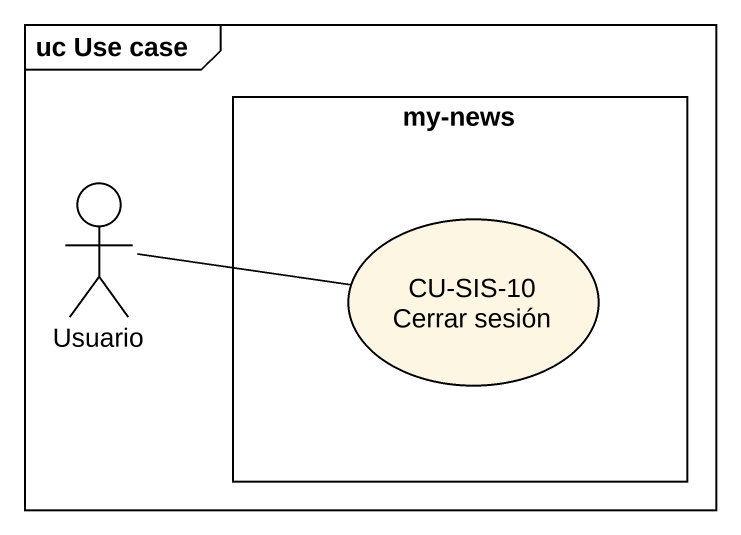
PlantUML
@startuml
mainframe uc Use case
rectangle "my-news" as my_news {
  usecase "CU-SIS-10 Cerrar sesión" as CU_SIS_10_Cerrar_sesión
}
actor Usuario
Usuario -right- CU_SIS_10_Cerrar_sesión
@enduml
